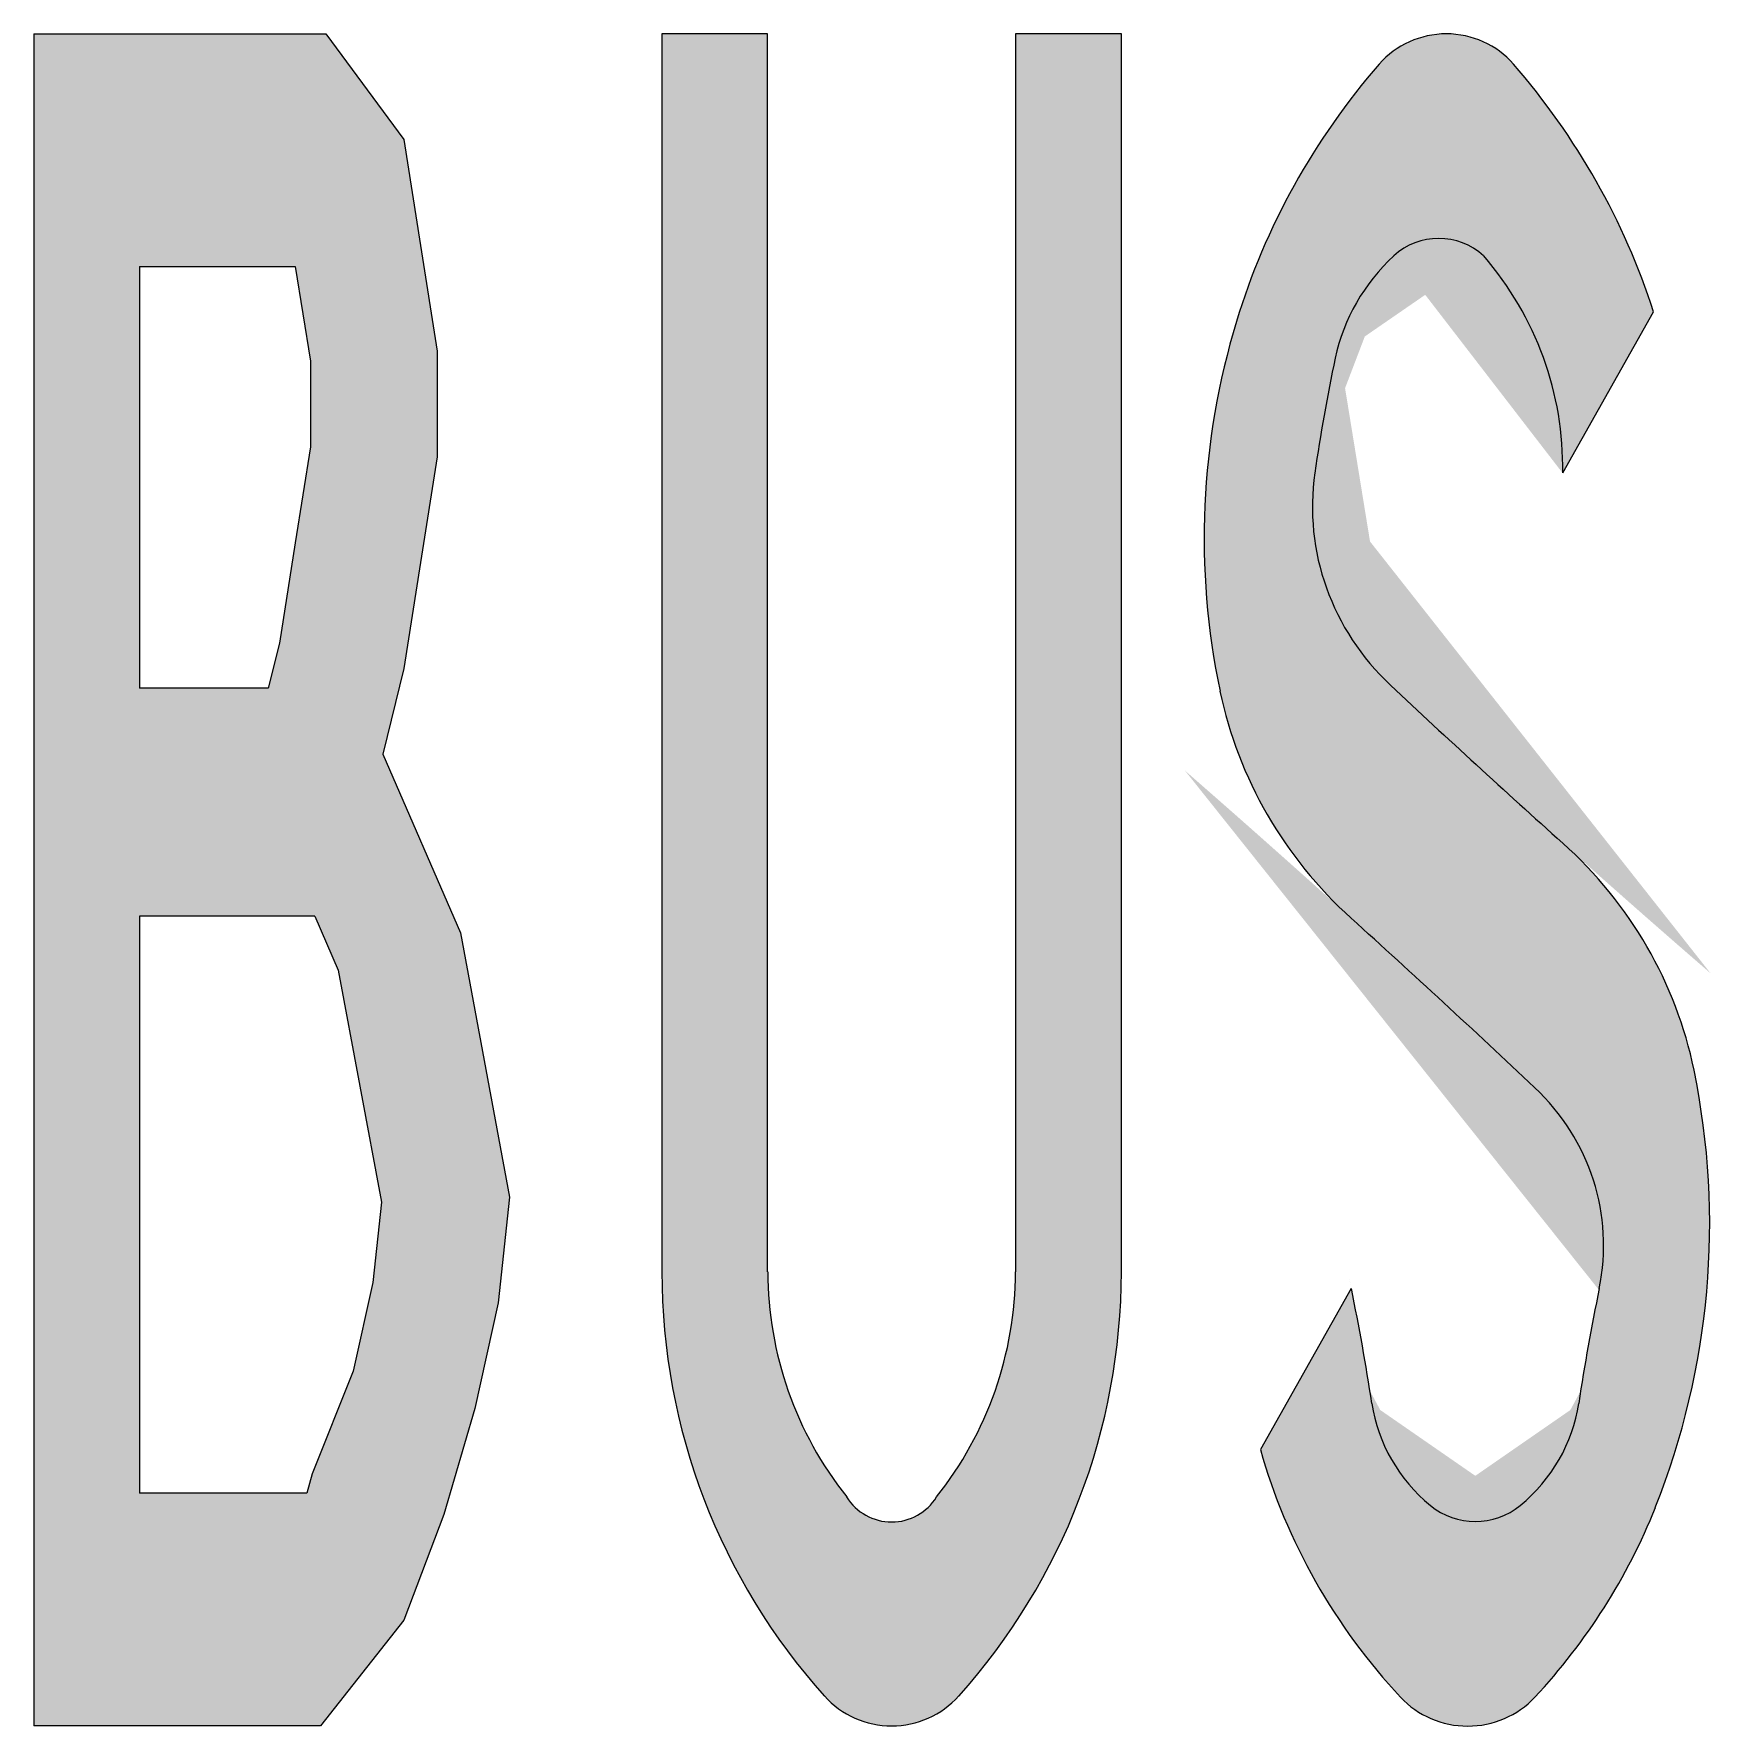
# Model space of a CAD drawing. Header units: metres. Extents: x -0.81 to 0.79, y 0 to 1.6.
import ezdxf

# ---------------------------------------------------------------- set-up
doc = ezdxf.new("R2010")
doc.units = ezdxf.units.M
doc.header["$LTSCALE"] = 0.2

msp = doc.modelspace()

# ---------------------------------------------------------------- hatches: boundary and pattern name
at = {"true_color": 0xfaf528}
h = msp.add_hatch(color=2, dxfattribs=at)
h.dxf.hatch_style = 1
h.paths.add_polyline_path([(-0.4614, 1), (-0.4457, 1.1), (-0.4297, 1.2), (-0.4297, 1.3), (-0.4457, 1.4), (-0.4614, 1.5), (-0.5351, 1.6), (-0.8114, 1.6), (-0.8114, 0), (-0.5402, 0), (-0.4614, 0.1), (-0.4236, 0.2), (-0.3941, 0.3), (-0.372, 0.4), (-0.3614, 0.5), (-0.4079, 0.75), (-0.4814, 0.9188)])
h.paths.add_polyline_path([(-0.5896, 0.9812), (-0.7114, 0.9812), (-0.7114, 1.38), (-0.5641, 1.38), (-0.5497, 1.2904), (-0.5497, 1.2096), (-0.5643, 1.1188), (-0.5791, 1.0237)], flags=16)
h.paths.add_polyline_path([(-0.5456, 0.7656), (-0.5234, 0.7146), (-0.4825, 0.4953), (-0.4906, 0.4194), (-0.5092, 0.3355), (-0.5481, 0.2382), (-0.553, 0.22), (-0.7114, 0.22), (-0.7114, 0.7656)], flags=16)
h = msp.add_hatch(color=2, dxfattribs=at)
h.dxf.hatch_style = 1
h.paths.add_polyline_path([(-0.2173, 1.6), (-0.2173, 0.4294, 0.185168), (-0.0634, 0.0283, 0.445624), (0.0634, 0.0283, 0.185168), (0.2173, 0.4294), (0.2173, 1.6), (0.1173, 1.6), (0.1173, 0.4294, -0.168784), (0.0425, 0.2165, -0.557375), (-0.0425, 0.2165, -0.168784), (-0.1173, 0.4294), (-0.1173, 1.6)])
h = msp.add_hatch(color=2, dxfattribs=at)
h.dxf.hatch_style = 1
edge = h.paths.add_edge_path()
edge.add_ellipse((1.0507, 1.123), major_axis=(-0.7551, 0), ratio=0.963855, start_angle=-16.3684, end_angle=11.4584)
edge.add_ellipse((0.7219, 1.0587), major_axis=(0.4197, 0), ratio=0.963855, start_angle=191.4584, end_angle=226.8312)
edge.add_ellipse((-7.5421, -7.4328), major_axis=(-11.6596, 0), ratio=0.963855, start_angle=225.65154, end_angle=226.83116, ccw=False)
edge.add_ellipse((0.4566, 0.4542), major_axis=(0.2169, 0), ratio=0.963855, start_angle=-11.18, end_angle=45.6515, ccw=False)
edge.add_ellipse((2.9308, -0.0171), major_axis=(2.3052, 0), ratio=0.963855, start_angle=168.82, end_angle=171.6649)
edge.add_ellipse((0.4889, 0.3277), major_axis=(0.1628, 0), ratio=0.963855, start_angle=-49.5014, end_angle=-8.3351, ccw=False)
edge.add_ellipse((0.5521, 0.2564), major_axis=(-0.0655, 0), ratio=0.963855, start_angle=49.5014, end_angle=130.4986, ccw=False)
edge.add_ellipse((0.6153, 0.3277), major_axis=(-0.1628, 0), ratio=0.963855, start_angle=8.3351, end_angle=49.5014, ccw=False)
edge.add_ellipse((-1.8266, -0.0171), major_axis=(-2.3052, 0), ratio=0.963855, start_angle=188.3351, end_angle=191.18)
edge.add_line((0.4348, 0.4137), (0.3488, 0.2613))
edge.add_ellipse((0.9276, 0.4137), major_axis=(-0.6, 0), ratio=0.963855, start_angle=15.2802, end_angle=28.6212)
edge.add_ellipse((0.9276, 0.4137), major_axis=(-0.6, 0), ratio=0.963855, start_angle=28.6212, end_angle=41.9622)
edge.add_ellipse((0.5449, 0.082), major_axis=(-0.0853, 0), ratio=0.963855, start_angle=41.9622, end_angle=138.0378)
edge.add_ellipse((0.1622, 0.4137), major_axis=(0.6, 0), ratio=0.963855, start_angle=-41.9622, end_angle=-20.9811)
edge.add_ellipse((-0.0024, 0.4745), major_axis=(0.7762, 0), ratio=0.963855, start_angle=-20.9811, end_angle=11.2202)
edge.add_ellipse((0.3526, 0.5424), major_axis=(0.4143, 0), ratio=0.963855, start_angle=11.2202, end_angle=47.0693)
edge.add_ellipse((7.669, 8.123), major_axis=(-10.3275, 0), ratio=0.963855, start_angle=45.82206, end_angle=47.06928, ccw=False)
edge.add_ellipse((0.6418, 1.1526), major_axis=(-0.2438, 0), ratio=0.963855, start_angle=-7.8691, end_angle=45.8221, ccw=False)
edge.add_ellipse((2.1204, 0.9556), major_axis=(1.7365, 0), ratio=0.963855, start_angle=168.3539, end_angle=172.1309, ccw=False)
edge.add_ellipse((0.6084, 1.256), major_axis=(0.1927, 0), ratio=0.963855, start_angle=133.8095, end_angle=168.3539, ccw=False)
edge.add_ellipse((0.5175, 1.3473), major_axis=(0.0614, 0), ratio=0.963855, start_angle=46.1905, end_angle=133.8095, ccw=False)
edge.add_ellipse((0.3108, 1.1905), major_axis=(0.324, 0), ratio=0.963855, start_angle=-1.0445, end_angle=39.7203, ccw=False)
edge.add_line((0.6348, 1.1848), (0.7208, 1.3372))
edge.add_ellipse((0.0472, 1.1349), major_axis=(0.7055, 0), ratio=0.963855, start_angle=17.3037, end_angle=39.9387)
edge.add_ellipse((0.5247, 1.5203), major_axis=(-0.0827, 0), ratio=0.963855, start_angle=219.9387, end_angle=320.0613)
edge.add_ellipse((0.9989, 1.1376), major_axis=(0.7012, 0), ratio=0.963855, start_angle=140.0613, end_angle=163.6316)

# ---------------------------------------------------------------- linework, layer by layer
at = {"color": 2, "true_color": 0xfaf528}
for p, q in [((-0.1173, 1.6), (-0.2173, 1.6)), ((-0.2173, 1.6), (-0.2173, 0.4294)), ((-0.1173, 0.4294), (-0.1173, 1.6)), ((0.2173, 1.6), (0.1173, 1.6)), ((0.1173, 1.6), (0.1173, 0.4294)), ((0.2173, 0.4294), (0.2173, 1.6)), ((-0.5896, 0.9812), (-0.7114, 0.9812)), ((-0.5456, 0.7656), (-0.7114, 0.7656)), ((0.4348, 0.4137), (0.3488, 0.2613))]:
    msp.add_line(p, q, dxfattribs=at)
for points in [[(-0.8114, 1.6), (-0.8114, 0)], [(-0.7114, 1.38), (-0.7114, 0.9812)], [(-0.7114, 0.7656), (-0.7114, 0.22)]]:
    msp.add_lwpolyline(points, dxfattribs=at)
at = {"color": 2, "true_color": 0xfaf528, "flags": 128}
for points in [[(-0.8114, 1.6), (-0.5351, 1.6), (-0.4614, 1.5), (-0.4457, 1.4), (-0.4297, 1.3), (-0.4297, 1.2), (-0.4457, 1.1), (-0.4614, 1), (-0.4814, 0.9188), (-0.4079, 0.75), (-0.3614, 0.5), (-0.372, 0.4), (-0.3941, 0.3), (-0.4236, 0.2), (-0.4614, 0.1), (-0.5402, 0), (-0.5402, 0), (-0.8114, 0)], [(-0.7114, 1.38), (-0.5641, 1.38)], [(-0.5641, 1.38), (-0.5497, 1.2904), (-0.5497, 1.2096), (-0.5643, 1.1188), (-0.5791, 1.0237), (-0.5896, 0.9812)], [(0.6348, 1.1848), (0.6348, 1.1848), (0.7208, 1.3372)], [(-0.5456, 0.7656), (-0.5234, 0.7146), (-0.4825, 0.4953), (-0.4906, 0.4194), (-0.5092, 0.3355), (-0.5481, 0.2382), (-0.553, 0.22)], [(-0.553, 0.22), (-0.7114, 0.22)]]:
    msp.add_lwpolyline(points, dxfattribs=at)
at = {"color": 2, "true_color": 0xfaf528}
for centre, radius, start, end in [((0.3827, 0.4294), 0.6, 180, 221.9622), ((0.2266, 0.4305), 0.3438, 180.1772, 218.4986), ((-0.2266, 0.4305), 0.3438, 321.5014, 359.8228), ((-0.3827, 0.4294), 0.6, 318.0378, 0), ((0, 0.2428), 0.05, 211.7316, 328.2684), ((0, 0.0853), 0.0853, 221.9622, 318.0378)]:
    msp.add_arc(centre, radius, start, end, dxfattribs=at)
for centre, major_axis, start_param, end_param in [((0.5247, 1.5203), (-0.0827, 0), 3.838654, 5.586124), ((0.9989, 1.1376), (0.7012, 0), 2.444531, 2.855911), ((0.0472, 1.1349), (0.7055, 0), 0.302007, 0.697061), ((0.5175, 1.3473), (0.0614, 0), 0.806176, 2.335417), ((0.6084, 1.256), (0.1927, 0), 2.335417, 2.938331), ((0.3108, 1.1905), (0.324, 0), -0.01823, 0.69325), ((1.0507, 1.123), (-0.7551, 0), -0.285682, 0.199986), ((2.1204, 0.9556), (1.7365, 0), 2.938331, 3.004251), ((0.6418, 1.1526), (-0.2438, 0), -0.137342, 0.799746), ((0.7219, 1.0587), (0.4197, 0), 3.341579, 3.958951), ((7.669, 8.123), (-10.3275, 0), 0.799746, 0.821514), ((0.3526, 0.5424), (0.4143, 0), 0.19583, 0.821514), ((-7.5421, -7.4328), (-11.6596, 0), 3.938362, 3.958951), ((-0.0024, 0.4745), (0.7762, 0), -0.366189, 0.19583), ((0.4566, 0.4542), (0.2169, 0), -0.195129, 0.79677), ((-1.8266, -0.0171), (-2.3052, 0), 3.287068, 3.336721), ((2.9308, -0.0171), (2.3052, 0), 2.946464, 2.996118), ((0.6153, 0.3277), (-0.1628, 0), 0.145475, 0.863963), ((0.4889, 0.3277), (0.1628, 0), -0.863963, -0.145475), ((0.9276, 0.4137), (-0.6, 0), 0.26669, 0.499534), ((0.5521, 0.2564), (-0.0655, 0), 0.863963, 2.27763), ((0.1622, 0.4137), (0.6, 0), -0.732378, -0.366189), ((0.9276, 0.4137), (-0.6, 0), 0.499534, 0.732378), ((0.5449, 0.082), (-0.0853, 0), 0.732378, 2.409214)]:
    msp.add_ellipse(centre, major_axis=major_axis, ratio=0.963855, start_param=start_param, end_param=end_param, dxfattribs=at)

doc.saveas('drawing.dxf')
